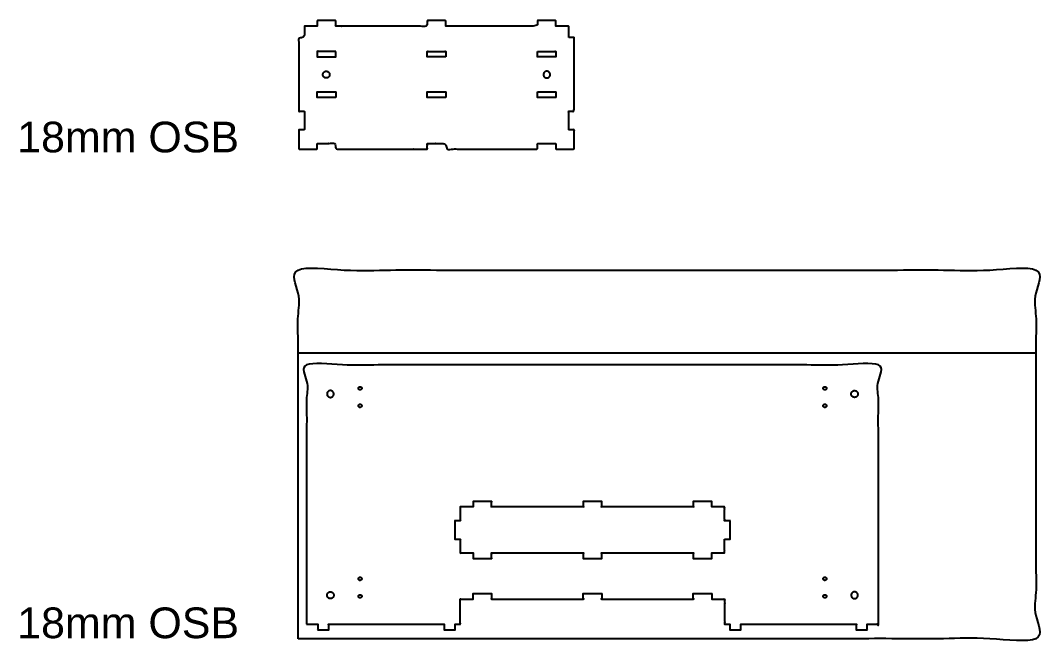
# Model space of a CAD drawing. Header units: millimetres. Extents: x 6487 to 10322, y -5927 to 6935.
# Drawn here: x 6893 to 10221, y 1751 to 3776 of the extents above; entities that cross this region are included whole.
import ezdxf

# ---------------------------------------------------------------- set-up
doc = ezdxf.new("R2010")
doc.units = ezdxf.units.MM
doc.header["$MEASUREMENT"] = 0
doc.layers.add('Make2D$Annotation', color=18, linetype='Continuous', true_color=0x000000)
doc.layers.add('Make2D$visible$lines', color=18, linetype='Continuous', true_color=0x000000)

msp = doc.modelspace()

# ---------------------------------------------------------------- linework, layer by layer
at = {"layer": 'Make2D$visible$lines'}
for points, knots in [([(8676.5, 3720.5), (8685.5, 3720.5), (8694.5, 3720.5), (8694.5, 3689), (8694.5, 3657.5), (8694.5, 3600.5), (8694.5, 3543.5), (8694.5, 3512), (8694.5, 3480.5), (8685.5, 3480.5), (8676.5, 3480.5), (8676.5, 3450.5), (8676.5, 3420.5), (8685.5, 3420.5), (8694.5, 3420.5), (8694.5, 3389), (8694.5, 3357.5), (8664.5, 3357.5), (8634.5, 3357.5), (8634.5, 3366.5), (8634.5, 3375.5), (8604.5, 3375.5), (8574.5, 3375.5), (8574.5, 3366.5), (8574.5, 3357.5), (8425.5, 3357.5), (8276.5, 3357.5), (8276.5, 3366.5), (8276.5, 3375.5), (8246.5, 3375.5), (8216.5, 3375.5), (8216.5, 3366.5), (8216.5, 3357.5), (8067.5, 3357.5), (7918.5, 3357.5), (7918.5, 3366.5), (7918.5, 3375.5), (7888.5, 3375.5), (7858.5, 3375.5), (7858.5, 3366.5), (7858.5, 3357.5), (7828.5, 3357.5), (7798.5, 3357.5), (7798.5, 3389), (7798.5, 3420.5), (7807.5, 3420.5), (7816.5, 3420.5), (7816.5, 3450.5), (7816.5, 3480.5), (7807.5, 3480.5), (7798.5, 3480.5), (7798.5, 3600.5), (7798.5, 3720.5), (7807.5, 3720.5), (7816.5, 3720.5), (7816.5, 3739), (7816.5, 3757.5), (7837.5, 3757.5), (7858.5, 3757.5), (7858.5, 3766.5), (7858.5, 3775.5), (7888.5, 3775.5), (7918.5, 3775.5), (7918.5, 3766.5), (7918.5, 3757.5), (8067.5, 3757.5), (8216.5, 3757.5), (8216.5, 3766.5), (8216.5, 3775.5), (8246.5, 3775.5), (8276.5, 3775.5), (8276.5, 3766.5), (8276.5, 3757.5), (8425.5, 3757.5), (8574.5, 3757.5), (8574.5, 3766.5), (8574.5, 3775.5), (8604.5, 3775.5), (8634.5, 3775.5), (8634.5, 3766.5), (8634.5, 3757.5), (8655.5, 3757.5), (8676.5, 3757.5), (8676.5, 3739), (8676.5, 3720.5)], [2008.999368, 2008.999368, 2008.999368, 2026.99934, 2026.99934, 2054.773557, 2054.773557, 2168.773557, 2168.773557, 2196.547774, 2196.547774, 2214.547746, 2214.547746, 2274.547638, 2274.547638, 2292.54761, 2292.54761, 2355.547664, 2355.547664, 2415.547607, 2415.547607, 2433.547502, 2433.547502, 2493.547394, 2493.547394, 2511.547289, 2511.547289, 2809.547479, 2809.547479, 2827.54739, 2827.54739, 2887.547282, 2887.547282, 2905.547191, 2905.547191, 3203.547381, 3203.547381, 3221.547295, 3221.547295, 3281.547187, 3281.547187, 3299.547092, 3299.547092, 3359.547092, 3359.547092, 3422.547146, 3422.547146, 3440.547146, 3440.547146, 3500.547037, 3500.547037, 3518.547037, 3518.547037, 3758.547146, 3758.547146, 3776.547146, 3776.547146, 3813.547092, 3813.547092, 3855.547092, 3855.547092, 3873.547029, 3873.547029, 3933.546921, 3933.546921, 3951.546856, 3951.546856, 4249.547046, 4249.547046, 4267.547017, 4267.547017, 4327.546909, 4327.546909, 4345.546879, 4345.546879, 4643.547069, 4643.547069, 4661.547039, 4661.547039, 4721.546931, 4721.546931, 4739.546901, 4739.546901, 4781.546901, 4781.546901, 4818.546847, 4818.546847, 4818.546847]), ([(7918.5, 3675.5), (7918.5, 3666.5), (7918.5, 3657.5), (7888.5, 3657.5), (7858.5, 3657.5), (7858.5, 3666.5), (7858.5, 3675.5), (7888.5, 3675.5), (7918.5, 3675.5)], [137.999777, 137.999777, 137.999777, 155.999691, 155.999691, 215.999583, 215.999583, 233.999576, 233.999576, 293.999468, 293.999468, 293.999468]), ([(8276.5, 3657.5), (8276.5, 3666.5), (8276.5, 3675.5), (8246.5, 3675.5), (8216.5, 3675.5), (8216.5, 3666.5), (8216.5, 3657.5), (8246.5, 3657.5), (8276.5, 3657.5)], [59.999892, 59.999892, 59.999892, 77.999802, 77.999802, 137.999694, 137.999694, 155.999604, 155.999604, 215.999495, 215.999495, 215.999495]), ([(8574.5, 3675.5), (8574.5, 3666.5), (8574.5, 3657.5), (8604.5, 3657.5), (8634.5, 3657.5), (8634.5, 3666.5), (8634.5, 3675.5), (8604.5, 3675.5), (8574.5, 3675.5)], [77.999787, 77.999787, 77.999787, 95.999681, 95.999681, 155.999573, 155.999573, 173.999468, 173.999468, 233.99936, 233.99936, 233.99936]), ([(7918.5, 3525.5), (7918.5, 3534.5), (7918.5, 3543.5), (7888.5, 3543.5), (7858.5, 3543.5), (7858.5, 3534.5), (7858.5, 3525.5), (7888.5, 3525.5), (7918.5, 3525.5)], [137.999784, 137.999784, 137.999784, 155.999784, 155.999784, 215.999676, 215.999676, 233.999676, 233.999676, 293.999567, 293.999567, 293.999567]), ([(8276.5, 3525.5), (8276.5, 3534.5), (8276.5, 3543.5), (8246.5, 3543.5), (8216.5, 3543.5), (8216.5, 3534.5), (8216.5, 3525.5), (8246.5, 3525.5), (8276.5, 3525.5)], [137.999784, 137.999784, 137.999784, 155.999784, 155.999784, 215.999676, 215.999676, 233.999676, 233.999676, 293.999567, 293.999567, 293.999567]), ([(8574.5, 3543.5), (8574.5, 3534.5), (8574.5, 3525.5), (8604.5, 3525.5), (8634.5, 3525.5), (8634.5, 3534.5), (8634.5, 3543.5), (8604.5, 3543.5), (8574.5, 3543.5)], [59.999892, 59.999892, 59.999892, 77.999892, 77.999892, 137.999784, 137.999784, 155.999784, 155.999784, 215.999676, 215.999676, 215.999676]), ([(7796.2, 1763.8), (8996.2, 1763.8), (10196.2, 1763.8), (10196.2, 2363.8), (10196.2, 2963.8), (8996.2, 2963.8), (7796.2, 2963.8), (7796.2, 2363.8), (7796.2, 1763.8)], [0, 0, 0, 2400, 2400, 3600, 3600, 6000, 6000, 7200, 7200, 7200]), ([(7823.8, 1810.8), (7823.8, 2232.8), (7823.8, 2654.8), (8753.8, 2654.8), (9683.8, 2654.8), (9683.8, 2232.8), (9683.8, 1810.8), (9665.8, 1810.8), (9647.8, 1810.8), (9647.8, 1801.8), (9647.8, 1792.8), (9629.8, 1792.8), (9611.8, 1792.8), (9611.8, 1801.8), (9611.8, 1810.8), (9424.3, 1810.8), (9236.8, 1810.8), (9236.8, 1801.8), (9236.8, 1792.8), (9218.8, 1792.8), (9200.8, 1792.8), (9200.8, 1801.8), (9200.8, 1810.8), (9192.3, 1810.8), (9183.8, 1810.8), (9183.8, 1851.8), (9183.8, 1892.8), (9162.8, 1892.8), (9141.8, 1892.8), (9141.8, 1901.8), (9141.8, 1910.8), (9111.8, 1910.8), (9081.8, 1910.8), (9081.8, 1901.8), (9081.8, 1892.8), (8932.8, 1892.8), (8783.8, 1892.8), (8783.8, 1901.8), (8783.8, 1910.8), (8753.8, 1910.8), (8723.8, 1910.8), (8723.8, 1901.8), (8723.8, 1892.8), (8574.8, 1892.8), (8425.8, 1892.8), (8425.8, 1901.8), (8425.8, 1910.8), (8395.8, 1910.8), (8365.8, 1910.8), (8365.8, 1901.8), (8365.8, 1892.8), (8344.8, 1892.8), (8323.8, 1892.8), (8323.8, 1851.8), (8323.8, 1810.8), (8315.3, 1810.8), (8306.8, 1810.8), (8306.8, 1801.8), (8306.8, 1792.8), (8288.8, 1792.8), (8270.8, 1792.8), (8270.8, 1801.8), (8270.8, 1810.8), (8083.3, 1810.8), (7895.8, 1810.8), (7895.8, 1801.8), (7895.8, 1792.8), (7877.8, 1792.8), (7859.8, 1792.8), (7859.8, 1801.8), (7859.8, 1810.8), (7841.8, 1810.8), (7823.8, 1810.8)], [35.999988, 35.999988, 35.999988, 879.999988, 879.999988, 2740.000037, 2740.000037, 3584.000037, 3584.000037, 3620.000025, 3620.000025, 3638.000025, 3638.000025, 3674.000025, 3674.000025, 3692.000025, 3692.000025, 4067.000056, 4067.000056, 4085.000056, 4085.000056, 4121.000056, 4121.000056, 4139.000056, 4139.000056, 4156.00012, 4156.00012, 4238.00012, 4238.00012, 4280.00003, 4280.00003, 4298.00003, 4298.00003, 4357.999922, 4357.999922, 4375.999922, 4375.999922, 4674.000113, 4674.000113, 4692.000113, 4692.000113, 4752.000005, 4752.000005, 4770.000005, 4770.000005, 5068.000195, 5068.000195, 5086.000195, 5086.000195, 5146.000087, 5146.000087, 5164.000087, 5164.000087, 5206.00004, 5206.00004, 5288.00004, 5288.00004, 5305.000068, 5305.000068, 5323.000068, 5323.000068, 5359.000068, 5359.000068, 5377.000068, 5377.000068, 5752.000099, 5752.000099, 5770.000099, 5770.000099, 5806.000099, 5806.000099, 5824.000099, 5824.000099, 5860.000087, 5860.000087, 5860.000087]), ([(9183.8, 2087.8), (9183.8, 2065.3), (9183.8, 2042.8), (9162.8, 2042.8), (9141.8, 2042.8), (9141.8, 2033.8), (9141.8, 2024.8), (9111.8, 2024.8), (9081.8, 2024.8), (9081.8, 2033.8), (9081.8, 2042.8), (8932.8, 2042.8), (8783.8, 2042.8), (8783.8, 2033.8), (8783.8, 2024.8), (8753.8, 2024.8), (8723.8, 2024.8), (8723.8, 2033.8), (8723.8, 2042.8), (8574.8, 2042.8), (8425.8, 2042.8), (8425.8, 2033.8), (8425.8, 2024.8), (8395.8, 2024.8), (8365.8, 2024.8), (8365.8, 2033.8), (8365.8, 2042.8), (8344.8, 2042.8), (8323.8, 2042.8), (8323.8, 2065.3), (8323.8, 2087.8), (8314.8, 2087.8), (8305.8, 2087.8), (8305.8, 2117.8), (8305.8, 2147.8), (8314.8, 2147.8), (8323.8, 2147.8), (8323.8, 2170.3), (8323.8, 2192.8), (8344.8, 2192.8), (8365.8, 2192.8), (8365.8, 2201.8), (8365.8, 2210.8), (8395.8, 2210.8), (8425.8, 2210.8), (8425.8, 2201.8), (8425.8, 2192.8), (8574.8, 2192.8), (8723.8, 2192.8), (8723.8, 2201.8), (8723.8, 2210.8), (8753.8, 2210.8), (8783.8, 2210.8), (8783.8, 2201.8), (8783.8, 2192.8), (8932.8, 2192.8), (9081.8, 2192.8), (9081.8, 2201.8), (9081.8, 2210.8), (9111.8, 2210.8), (9141.8, 2210.8), (9141.8, 2201.8), (9141.8, 2192.8), (9162.8, 2192.8), (9183.8, 2192.8), (9183.8, 2170.3), (9183.8, 2147.8), (9192.8, 2147.8), (9201.8, 2147.8), (9201.8, 2117.8), (9201.8, 2087.8), (9192.8, 2087.8), (9183.8, 2087.8)], [1049.000002, 1049.000002, 1049.000002, 1094.000056, 1094.000056, 1136, 1136, 1154, 1154, 1213.999892, 1213.999892, 1231.999892, 1231.999892, 1530.000082, 1530.000082, 1548.000082, 1548.000082, 1607.999974, 1607.999974, 1625.999974, 1625.999974, 1924.000165, 1924.000165, 1942.000165, 1942.000165, 2002.000056, 2002.000056, 2020.000056, 2020.000056, 2062.000056, 2062.000056, 2107.000111, 2107.000111, 2125.000111, 2125.000111, 2185.000002, 2185.000002, 2203.000002, 2203.000002, 2248.000056, 2248.000056, 2290.000056, 2290.000056, 2308.000056, 2308.000056, 2367.999948, 2367.999948, 2385.999948, 2385.999948, 2684.000139, 2684.000139, 2702.000139, 2702.000139, 2762.000031, 2762.000031, 2780.000031, 2780.000031, 3078.000221, 3078.000221, 3096.000221, 3096.000221, 3156.000113, 3156.000113, 3174.000113, 3174.000113, 3216.000056, 3216.000056, 3261.000111, 3261.000111, 3279.000139, 3279.000139, 3339.000031, 3339.000031, 3357.000059, 3357.000059, 3357.000059])]:
    msp.add_open_spline(points, degree=2, knots=knots, dxfattribs=at)
for points, weights, knots in [([(7898.7, 3599.8), (7898.7, 3610.8), (7887.7, 3610.8), (7876.7, 3610.8), (7876.7, 3599.8), (7876.7, 3588.8), (7887.7, 3588.8), (7898.7, 3588.8), (7898.7, 3599.8)], [1, 0.707106781187, 1, 0.707106781187, 1, 0.707106781187, 1, 0.707106781187, 1], [0, 0, 0, 17.27876, 17.27876, 34.557519, 34.557519, 51.836279, 51.836279, 69.115038, 69.115038, 69.115038]), ([(8594.2, 3599.8), (8594.2, 3610.8), (8605.2, 3610.8), (8616.2, 3610.8), (8616.2, 3599.8), (8616.2, 3588.8), (8605.2, 3588.8), (8594.2, 3588.8), (8594.2, 3599.8)], [1, 0.707106781187, 1, 0.707106781187, 1, 0.707106781187, 1, 0.707106781187, 1], [0, 0, 0, 17.27876, 17.27876, 34.557519, 34.557519, 51.836279, 51.836279, 69.115038, 69.115038, 69.115038]), ([(7912.2, 2560.3), (7912.2, 2549.3), (7901.2, 2549.3), (7890.2, 2549.3), (7890.2, 2560.3), (7890.2, 2571.3), (7901.2, 2571.3), (7912.2, 2571.3), (7912.2, 2560.3)], [1, 0.707106781187, 1, 0.707106781187, 1, 0.707106781187, 1, 0.707106781187, 1], [0, 0, 0, 17.27876, 17.27876, 34.557519, 34.557519, 51.836279, 51.836279, 69.115038, 69.115038, 69.115038]), ([(8003.1, 2578.8), (8003.1, 2584.1), (7997.8, 2584.1), (7992.5, 2584.1), (7992.5, 2578.8), (7992.5, 2573.5), (7997.8, 2573.5), (8003.1, 2573.5), (8003.1, 2578.8)], [1, 0.707106781186, 1, 0.707106781187, 1, 0.707106781187, 1, 0.707106781187, 1], [0, 0, 0, 8.325221, 8.325221, 16.650441, 16.650441, 24.975662, 24.975662, 33.300882, 33.300882, 33.300882]), ([(9515.1, 2578.8), (9515.1, 2584.1), (9509.8, 2584.1), (9504.5, 2584.1), (9504.5, 2578.8), (9504.5, 2573.5), (9509.8, 2573.5), (9515.1, 2573.5), (9515.1, 2578.8)], [1, 0.707106781186, 1, 0.707106781186, 1, 0.707106781185, 1, 0.707106781187, 1], [0, 0, 0, 8.325221, 8.325221, 16.650441, 16.650441, 24.975662, 24.975662, 33.300882, 33.300882, 33.300882]), ([(9595.4, 2560.3), (9595.4, 2549.3), (9606.4, 2549.3), (9617.4, 2549.3), (9617.4, 2560.3), (9617.4, 2571.3), (9606.4, 2571.3), (9595.4, 2571.3), (9595.4, 2560.3)], [1, 0.707106781187, 1, 0.707106781187, 1, 0.707106781187, 1, 0.707106781187, 1], [0, 0, 0, 17.27876, 17.27876, 34.557519, 34.557519, 51.836279, 51.836279, 69.115038, 69.115038, 69.115038]), ([(8003.1, 2521.8), (8003.1, 2527.1), (7997.8, 2527.1), (7992.5, 2527.1), (7992.5, 2521.8), (7992.5, 2516.5), (7997.8, 2516.5), (8003.1, 2516.5), (8003.1, 2521.8)], [1, 0.707106781186, 1, 0.707106781187, 1, 0.707106781186, 1, 0.707106781187, 1], [0, 0, 0, 8.325221, 8.325221, 16.650441, 16.650441, 24.975662, 24.975662, 33.300882, 33.300882, 33.300882]), ([(9515.1, 2521.8), (9515.1, 2527.1), (9509.8, 2527.1), (9504.5, 2527.1), (9504.5, 2521.8), (9504.5, 2516.5), (9509.8, 2516.5), (9515.1, 2516.5), (9515.1, 2521.8)], [1, 0.707106781187, 1, 0.707106781186, 1, 0.707106781186, 1, 0.707106781187, 1], [0, 0, 0, 8.325221, 8.325221, 16.650441, 16.650441, 24.975662, 24.975662, 33.300882, 33.300882, 33.300882]), ([(8003.1, 1958.8), (8003.1, 1964.1), (7997.8, 1964.1), (7992.5, 1964.1), (7992.5, 1958.8), (7992.5, 1953.5), (7997.8, 1953.5), (8003.1, 1953.5), (8003.1, 1958.8)], [1, 0.707106781187, 1, 0.707106781188, 1, 0.707106781186, 1, 0.707106900395, 1], [0, 0, 0, 8.325221, 8.325221, 16.650441, 16.650441, 24.975662, 24.975662, 33.300882, 33.300882, 33.300882]), ([(9515.1, 1958.8), (9515.1, 1964.1), (9509.8, 1964.1), (9504.5, 1964.1), (9504.5, 1958.8), (9504.5, 1953.5), (9509.8, 1953.5), (9515.1, 1953.5), (9515.1, 1958.8)], [1, 0.707106781187, 1, 0.707106781186, 1, 0.707106781185, 1, 0.707106781189, 1], [0, 0, 0, 8.325221, 8.325221, 16.650441, 16.650441, 24.975662, 24.975662, 33.300882, 33.300882, 33.300882]), ([(7912.2, 1905.3), (7912.2, 1916.3), (7901.2, 1916.3), (7890.2, 1916.3), (7890.2, 1905.3), (7890.2, 1894.3), (7901.2, 1894.3), (7912.2, 1894.3), (7912.2, 1905.3)], [1, 0.707106781187, 1, 0.707106781187, 1, 0.707106781187, 1, 0.707106781187, 1], [0, 0, 0, 17.27876, 17.27876, 34.557519, 34.557519, 51.836279, 51.836279, 69.115038, 69.115038, 69.115038]), ([(8003.1, 1901.8), (8003.1, 1907.1), (7997.8, 1907.1), (7992.5, 1907.1), (7992.5, 1901.8), (7992.5, 1896.5), (7997.8, 1896.5), (8003.1, 1896.5), (8003.1, 1901.8)], [1, 0.707106781186, 1, 0.707106781187, 1, 0.707106781187, 1, 0.707106781188, 1], [0, 0, 0, 8.325221, 8.325221, 16.650441, 16.650441, 24.975662, 24.975662, 33.300882, 33.300882, 33.300882]), ([(9515.1, 1901.8), (9515.1, 1907.1), (9509.8, 1907.1), (9504.5, 1907.1), (9504.5, 1901.8), (9504.5, 1896.5), (9509.8, 1896.5), (9515.1, 1896.5), (9515.1, 1901.8)], [1, 0.707106781187, 1, 0.707106781186, 1, 0.707106781186, 1, 0.707106781189, 1], [0, 0, 0, 8.325221, 8.325221, 16.650441, 16.650441, 24.975662, 24.975662, 33.300882, 33.300882, 33.300882]), ([(9595.4, 1905.3), (9595.4, 1916.3), (9606.4, 1916.3), (9617.4, 1916.3), (9617.4, 1905.3), (9617.4, 1894.3), (9606.4, 1894.3), (9595.4, 1894.3), (9595.4, 1905.3)], [1, 0.707106781187, 1, 0.707106781187, 1, 0.707106781187, 1, 0.707106781187, 1], [0, 0, 0, 17.27876, 17.27876, 34.557519, 34.557519, 51.836279, 51.836279, 69.115038, 69.115038, 69.115038])]:
    msp.add_rational_spline(points, weights, degree=2, knots=knots, dxfattribs=at)
msp.add_open_spline([(7796.2, 2693.8), (8996.2, 2693.8), (10196.2, 2693.8)], degree=2, dxfattribs=at)

# ---------------------------------------------------------------- texts
at = {"layer": 'Make2D$Annotation', "char_height": 100, "width": 795.181, "attachment_point": 7, "line_spacing_factor": 0.963855}
for insert in [(6882.2, 3345.2), (6882.2, 1764)]:
    msp.add_mtext('\\fArial;18mm OSB', dxfattribs=dict(at, insert=insert))

doc.saveas('drawing.dxf')
